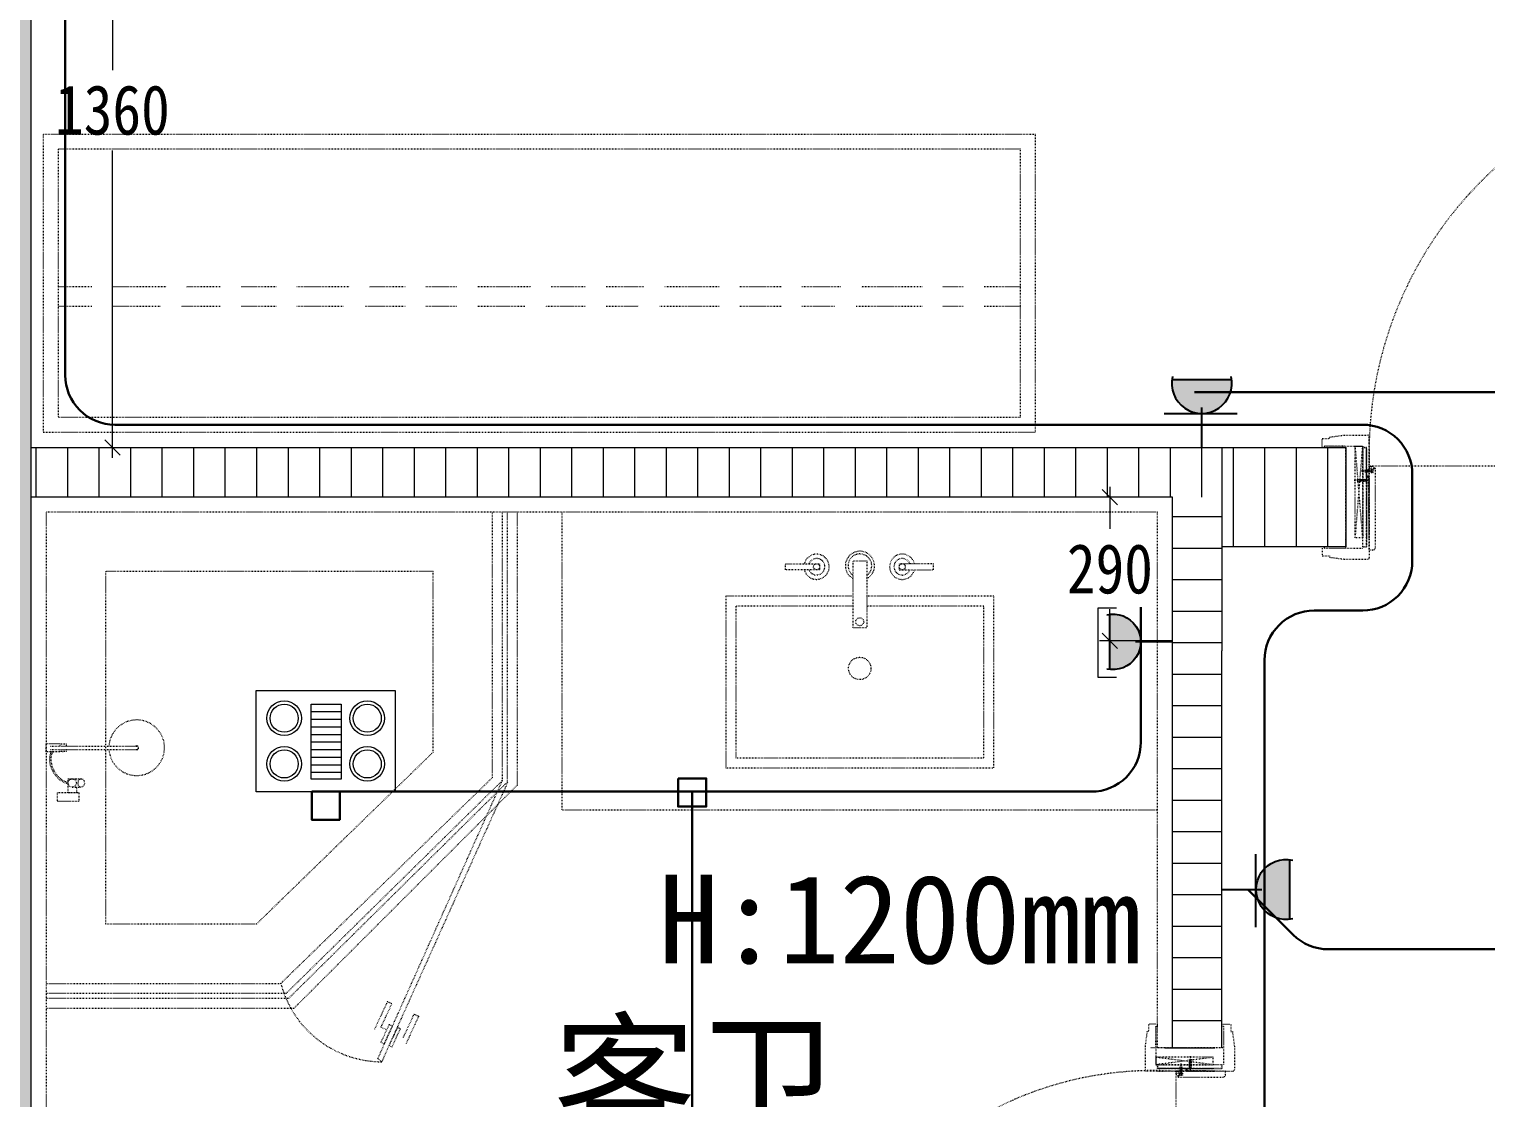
# Model space of a CAD drawing. Header units: millimetres. Extents: x -41640 to 3079702, y -5257903 to 68462.
# Drawn here: x 15878 to 18815, y 12628 to 14782 of the extents above; entities that cross this region are included whole.
import ezdxf

# ---------------------------------------------------------------- set-up
doc = ezdxf.new("R2010")
doc.units = ezdxf.units.MM
doc.header["$LTSCALE"] = 10
doc.linetypes.add('ACAD_ISO03W100', pattern=[30, 12, -18])
doc.linetypes.add('CONTINOUS', pattern=[0])
doc.layers.get('0').update_dxf_attribs({"color": 255})
doc.layers.get('Defpoints').update_dxf_attribs({"color": 255})
for name, color, linetype, lineweight in [('1强弱电插座尺寸', 5, 'Continuous', 0), ('1强电插座布线图', 1, 'Continuous', 30), ('1强电插座布置图', 1, 'Continuous', 30), ('浅线', 251, 'CONTINOUS', 0), ('灯具', 52, 'Continuous', 0)]:
    doc.layers.add(name, color=color, linetype=linetype, lineweight=lineweight)
doc.layers.add('2323', color=4, linetype='Continuous')
doc.layers.add('LAYER2', color=8, linetype='Continuous')
doc.styles.get("Standard").update_dxf_attribs({"font": ''})
doc.styles.add('夏建东', font='', dxfattribs={"width": 0.85})
doc.styles.add('邓林', font='simhei.ttf')
doc.styles.get('Standard').set_extended_font_data('SimSun')
doc.styles.get('夏建东').set_extended_font_data('SimSun')
doc.dimstyles.new('g', dxfattribs={"dimtxt": 100, "dimasz": 31, "dimexe": 21, "dimexo": 30, "dimgap": 31, "dimtad": 1, "dimtih": 1, "dimtoh": 1, "dimdec": 0, "dimrnd": 10, "dimdsep": 46, "dimtxsty": '夏建东', "dimblk": 'OBLIQUE', "dimcen": 2.5, "dimdle": 21, "dimclrd": 5, "dimclre": 5, "dimclrt": 5, "dimadec": 0, "dimazin": 0, "dimtfac": 1, "dimtdec": 0, "dimtmove": 2, "dimatfit": 3, "dimldrblk": 'DOT', "dimfxl": 300, "dimlwd": -1, "dimlwe": -1, "dimarcsym": 1})
pattern_1 = [(90, (-3246102.35, 3421590.874), (-63.5, 1e-14), [])]

# ---------------------------------------------------------------- blocks, each defined once
blk = doc.blocks.new('_Oblique')
at = {"color": 0, "linetype": 'ByBlock', "lineweight": -2}
blk.add_line((-0.5, -0.5), (0.5, 0.5), dxfattribs=at)
blk = doc.blocks.new('*D416')
at = {"layer": '1强弱电插座尺寸', "color": 5}
for p, q in [((18056.7, 13860), (18056.7, 13775)), ((18182.6, 13839), (18035.7, 13839)), ((18056.7, 13528.1), (18056.7, 13613)), ((18182.6, 13549.1), (18035.7, 13549.1))]:
    blk.add_line(p, q, dxfattribs=at)
at = {"layer": 'Defpoints', "color": 0, "lineweight": 30}
for p in [(18056.7, 13839), (18212.6, 13839), (18212.6, 13549.1)]:
    blk.add_point(p, dxfattribs=at)
at = {"layer": '1强弱电插座尺寸', "color": 5, "xscale": 31, "yscale": 31, "zscale": 31}
for p, rotation in [((18056.7, 13839), 90), ((18056.7, 13549.1), 270)]:
    blk.add_blockref('_Oblique', p, dxfattribs=dict(at, rotation=rotation))
at = {"layer": '1强弱电插座尺寸', "color": 5, "insert": (18056.7, 13694), "char_height": 100, "attachment_point": 5, "style": '夏建东'}
blk.add_mtext('290', dxfattribs=at)
blk = doc.blocks.new('_Dot')
at = {"color": 0, "linetype": 'ByBlock', "lineweight": -2}
blk.add_line((-0.5, 0), (-1, 0), dxfattribs=at)
at = {"color": 0, "linetype": 'ByBlock', "const_width": 0.5}
blk.add_lwpolyline([(-0.25, 0, 1), (0.25, 0, 1)], format="xyb", close=True, dxfattribs=at)
blk = doc.blocks.new('强电插座')
at = {"lineweight": 0}
h = blk.add_hatch(color=12, dxfattribs=at)
h.set_gradient(color1=(216, 3, 3), color2=(230, 5, 5), tint=1, name='CYLINDER')
h.paths.add_polyline_path([(88497.8, 75989.2, 1.129445), (88497.8, 75909.4)])
at = {"layer": '2323', "color": 1}
for p, q in [((88452.6, 75999.6), (88452.6, 75902)), ((88497.8, 75989.2), (88497.8, 75909.4)), ((88407.2, 75949.3), (88460.4, 75949.3))]:
    blk.add_line(p, q, dxfattribs=at)
blk.add_arc((88492.9, 75949.3), 40.2, 77.2553, 282.7447, dxfattribs=at)
at = {"layer": 'LAYER2', "color": 1, "ltscale": 20}
blk.add_line((88456.4, 75966.1), (88456.4, 75966.1), dxfattribs=at)
blk = doc.blocks.new('强电防水插座')
at = {"layer": '1强电插座布置图', "color": 1, "linetype": 'ByBlock', "lineweight": 9}
blk.add_lwpolyline([(-166178.2, 222988.6), (-166178.2, 223049.7), (-165944.2, 223049.7), (-165944.2, 222988.6)], dxfattribs=at)
at = {"layer": '1强电插座布置图', "color": 250, "linetype": 'ByBlock', "lineweight": 9, "extrusion": (0, 0, -1), "xscale": 2.325322137214242, "yscale": 2.325322137214242, "zscale": -2.325322137599869, "rotation": 90}
blk.add_blockref('强电插座', (342665.7, 17225.9), dxfattribs=at)
blk = doc.blocks.new('*D672')
at = {"layer": '1强弱电插座尺寸', "color": 5}
for p, q in [((15912.3, 15298.7), (16067.1, 15298.7)), ((16046.1, 15319.7), (16046.1, 14699.8)), ((16046.1, 13918), (16046.1, 14537.8)), ((15912.3, 13939), (16067.1, 13939))]:
    blk.add_line(p, q, dxfattribs=at)
at = {"layer": 'Defpoints', "color": 0, "linetype": 'Continuous', "lineweight": 30}
for p in [(15882.3, 15298.7), (15882.3, 13939), (16046.1, 13939)]:
    blk.add_point(p, dxfattribs=at)
at = {"layer": '1强弱电插座尺寸', "color": 5, "linetype": 'Continuous', "xscale": 31, "yscale": 31, "zscale": 31}
for p, rotation in [((16046.1, 15298.7), 90), ((16046.1, 13939), 270)]:
    blk.add_blockref('_Oblique', p, dxfattribs=dict(at, rotation=rotation))
at = {"layer": '1强弱电插座尺寸', "color": 5, "linetype": 'Continuous', "lineweight": 30, "insert": (16046.1, 14618.8), "char_height": 100, "attachment_point": 5, "style": '夏建东'}
blk.add_mtext('1360', dxfattribs=at)
blk = doc.blocks.new('浴霸')
at = {"layer": '灯具', "lineweight": 15}
for p, q in [((627907.1, 218501, -4355.3), (627907.1, 218697.1, -4355.3)), ((627907.1, 218697.1, -4355.3), (628176.7, 218697.1, -4355.3)), ((628176.7, 218697.1, -4355.3), (628176.7, 218501, -4355.3)), ((628013.8, 218670.9, -4355.3), (628072, 218670.9, -4355.3)), ((628013.8, 218525.2, -4355.3), (628013.8, 218670.9, -4355.3)), ((628013.8, 218656.2, -4355.3), (628072, 218656.2, -4355.3)), ((628072, 218670.9, -4355.3), (628072, 218525.2, -4355.3)), ((628013.8, 218641.5, -4355.3), (628072, 218641.5, -4355.3)), ((628013.8, 218626.8, -4355.3), (628072, 218626.8, -4355.3)), ((628013.8, 218612.1, -4355.3), (628072, 218612.1, -4355.3)), ((628013.8, 218597.3, -4355.3), (628072, 218597.3, -4355.3)), ((628013.8, 218582.6, -4355.3), (628072, 218582.6, -4355.3)), ((628013.8, 218567.9, -4355.3), (628072, 218567.9, -4355.3)), ((628013.8, 218553.2, -4355.3), (628072, 218553.2, -4355.3)), ((628013.8, 218538.5, -4355.3), (628072, 218538.5, -4355.3)), ((628072, 218525.2, -4355.3), (628013.8, 218525.2, -4355.3)), ((628176.7, 218501, -4355.3), (627907.1, 218501, -4355.3))]:
    blk.add_line(p, q, dxfattribs=at)
for centre, radius in [((627961.4, 218643.3, -4355.3), 33.6), ((628122.4, 218643.3, -4355.3), 33.6), ((627961.4, 218643.3, -4355.3), 27.2), ((628122.4, 218643.3, -4355.3), 27.2), ((627961.4, 218554.8, -4355.3), 33.6), ((628122.4, 218554.8, -4355.3), 33.6), ((627961.4, 218554.8, -4355.3), 27.2), ((628122.4, 218554.8, -4355.3), 27.2)]:
    blk.add_circle(centre, radius, dxfattribs=at)

msp = doc.modelspace()

# ---------------------------------------------------------------- hatches: boundary and pattern name
at = {"layer": '浅线'}
msp.add_hatch(color=256, dxfattribs=at).paths.add_polyline_path([(15882.3, 17529), (15682.3, 17529), (15682.3, 11479), (15882.3, 11479)])
h = msp.add_hatch(dxfattribs=at)
h.set_pattern_fill('ANSI31', color=256, scale=20, angle=45, style=0)
h.set_pattern_definition(pattern_1)
h.paths.add_polyline_path([(18282.6, 13939), (15882.3, 13939), (15882.3, 13839), (18282.6, 13839)])
h = msp.add_hatch(dxfattribs=at)
h.set_pattern_fill('ANSI31', color=256, scale=20, angle=45, style=0)
h.set_pattern_definition(pattern_1)
h.paths.add_polyline_path([(18532.4, 13939), (18282.6, 13939), (18282.6, 13739), (18532.4, 13739)])
h.paths.add_polyline_path([(19682.3, 13939), (19432.4, 13939), (19432.4, 13739), (19682.3, 13739)])
h = msp.add_hatch(dxfattribs=at)
h.set_pattern_fill('ANSI31', color=256, scale=20, angle=135, style=0)
h.set_pattern_definition([(180, (-3246102.35, 3421590.874), (-1e-14, -63.5), [])])
h.paths.add_polyline_path([(18282.6, 13529), (18282.6, 13839), (18182.6, 13839), (18182.6, 12729), (18282.6, 12729)])
h.paths.add_polyline_path([(18282.6, 11779), (18282.6, 11879), (18182.6, 11879), (18182.6, 11779), (18182.6, 11279), (18282.6, 11279)])

# ---------------------------------------------------------------- linework, layer by layer
at = {"layer": '1强电插座布线图', "linetype": 'Continuous', "lineweight": 30}
for points in [[(19613.7, 17326.5), (19613.7, 14150.6, -0.414214), (19513.7, 14050.6), (18227.1, 14050.6)], [(23761, 13697.6), (20264.2, 13697.6, 0.414214), (20164.2, 13597.6), (20164.2, 13027.7, -0.414214), (20064.2, 12927.7), (18496.9, 12927.7, -0.198912), (18426.2, 12957), (18335, 13048.2)]]:
    msp.add_lwpolyline(points, format="xyb", dxfattribs=at)
at = {"layer": '1强电插座布线图', "color": 2, "linetype": 'Continuous', "lineweight": 30}
for points in [[(16476.1, 13245.4), (18019.2, 13245.4, 0.414214), (18119.2, 13345.4), (18119.2, 13617.3)], [(21721.3, 4375.7), (21721.3, 8277, 0.414214), (21621.3, 8377), (17314.5, 8377, -0.414214), (17214.5, 8477), (17214.5, 13245.4), (17214.5, 13245.4), (17214.5, 13245.4)]]:
    msp.add_lwpolyline(points, format="xyb", dxfattribs=at)
at = {"layer": '1强电插座布线图', "linetype": 'Continuous', "lineweight": 30}
msp.add_lwpolyline([(16447.8, 13245.4), (16504.4, 13245.4), (16504.4, 13188.8), (16447.8, 13188.8)], close=True, dxfattribs=at)
at = {"layer": '1强电插座布线图', "color": 2, "linetype": 'Continuous', "lineweight": 30}
msp.add_lwpolyline([(17186.4, 13272), (17243, 13272), (17243, 13215.4), (17186.4, 13215.4)], close=True, dxfattribs=at)
at = {"layer": '浅线'}
for p, q in [((15882.3, 11479), (15882.3, 18329)), ((18532.4, 13939), (18532.4, 13739)), ((18167.6, 12729), (18267.6, 12729))]:
    msp.add_line(p, q, dxfattribs=at)
at = {"layer": '浅线', "linetype": 'ACAD_ISO03W100', "ltscale": 0.01}
for p, q in [((17876.5, 14262.9), (15936.5, 14262.9)), ((17876.5, 14222.9), (15936.5, 14222.9)), ((18484.4, 13957), (18499.4, 13957)), ((18484.4, 13939), (18484.4, 13957)), ((18499.4, 13960), (18529.4, 13964)), ((18499.4, 13957), (18499.4, 13960)), ((18529.4, 13964), (18576.4, 13964)), ((18579.4, 13886.4), (18579.4, 13961)), ((18489.4, 13939), (18484.4, 13939)), ((18489.4, 13942), (18489.4, 13939)), ((18489.4, 13942), (18566.9, 13942)), ((18529.4, 13942), (18489.4, 13942)), ((18532.4, 13737.5), (18532.4, 13940.5)), ((18566.4, 13757), (18551.4, 13942)), ((18551.4, 13757), (18566.4, 13942)), ((18551.4, 13942), (18566.4, 13942)), ((18551.4, 13757), (18551.4, 13942)), ((18566.4, 13937), (18566.4, 13942)), ((18566.4, 13942), (18566.4, 13757)), ((18566.4, 13939), (18573.4, 13939)), ((18573.9, 13939), (18566.4, 13939)), ((18566.4, 13739), (18566.4, 13939)), ((18566.9, 13939), (18566.9, 13942)), ((18566.9, 13939), (18573.9, 13939)), ((18573.9, 13881.4), (18573.9, 13939)), ((18573.9, 13879.4), (18573.9, 13939)), ((18573.9, 13936), (18573.9, 13879.4)), ((18573.9, 13936), (18573.9, 13879.4)), ((18579.4, 13939), (18579.4, 13893.4)), ((18564.2, 13891.7), (18582.4, 13891.7)), ((18570.3, 13889.9), (18577.4, 13889.9)), ((18570.9, 13893.5), (18577.4, 13893.5)), ((18577.4, 13893.5), (18582.4, 13891.7)), ((18577.4, 13889.9), (18582.4, 13891.7)), ((18585.2, 13899.5), (18579.4, 13901.4)), ((18579.4, 13896.4), (18579.4, 13901.4)), ((19387.4, 13901.4), (18579.4, 13901.4)), ((18579.4, 13896.4), (18579.4, 13901.1)), ((18579.4, 13896.4), (18584.2, 13896.4)), ((18583.4, 13896.4), (18579.4, 13896.4)), ((18583.4, 13896.4), (18579.4, 13896.4)), ((18579.4, 13879.4), (18579.4, 13896.4)), ((18579.4, 13879.4), (18579.4, 13896.4)), ((18583.4, 13896.4), (18579.4, 13896.4)), ((18579.4, 13879.4), (18579.4, 13896.4)), ((18579.4, 13893.4), (18579.4, 13886.4)), ((18583.4, 13896.4), (18583.4, 13888.4)), ((18583.4, 13896.4), (18583.4, 13888.4)), ((18583.4, 13888.4), (18583.4, 13896.4)), ((18584.2, 13892.9), (18583.5, 13893.3)), ((18585.3, 13889.4), (18583.5, 13890.7)), ((18584, 13893.7), (18583.8, 13893.7)), ((18584, 13891.1), (18583.8, 13891.1)), ((18584.2, 13893.7), (18584.2, 13896.4)), ((18584.2, 13891.1), (18584.2, 13892.9)), ((18585.2, 13901.2), (18585.2, 13899.5)), ((18585.6, 13889.4), (18585.3, 13889.4)), ((18585.4, 13901.4), (18585.4, 13901.4)), ((18585.6, 13889.4), (18587.3, 13890.7)), ((18585.7, 13901.2), (18585.7, 13899.3)), ((18591.1, 13897.5), (18585.7, 13899.3)), ((18586.7, 13893.7), (18586.7, 13896.4)), ((18586.7, 13896.4), (18591.4, 13896.4)), ((18586.7, 13892.9), (18587.3, 13893.3)), ((18586.7, 13891.1), (18586.7, 13892.9)), ((18586.8, 13893.7), (18587, 13893.7)), ((18586.8, 13891.1), (18587, 13891.1)), ((18587.4, 13888.4), (18587.4, 13896.4)), ((18587.4, 13888.4), (18587.4, 13896.4)), ((18587.4, 13888.4), (18587.4, 13896.4)), ((18587.4, 13896.4), (18591.4, 13896.4)), ((18591.4, 13896.4), (18591.4, 13897.1)), ((18591.4, 13896.4), (18591.4, 13737)), ((18549.2, 13873), (18576.4, 13873)), ((18555.3, 13871.2), (18571.4, 13871.2)), ((18555.9, 13874.8), (18571.4, 13874.8)), ((18571.4, 13874.8), (18576.4, 13873)), ((18571.4, 13871.2), (18576.4, 13873)), ((18573.9, 13888.4), (18573.9, 13886.4)), ((18573.9, 13881.4), (18578.1, 13881.4)), ((18573.9, 13879), (18573.9, 13881)), ((18579.4, 13881), (18573.9, 13881)), ((18573.9, 13881), (18573.9, 13754)), ((18573.9, 13742), (18573.9, 13881)), ((18573.9, 13881), (18579.4, 13881)), ((18573.9, 13881), (18579.4, 13881)), ((18573.9, 13742), (18573.9, 13881)), ((18579.4, 13881), (18573.9, 13881)), ((18573.9, 13879), (18573.9, 13881)), ((18573.9, 13879.4), (18579.4, 13879.4)), ((18573.9, 13879.4), (18579.4, 13879.4)), ((18579.4, 13879.4), (18573.9, 13879.4)), ((18573.9, 13879), (18578.1, 13879)), ((18573.9, 13879), (18573.9, 13739)), ((18573.9, 13879), (18578.1, 13879)), ((18573.9, 13879), (18573.9, 13739)), ((18579.4, 13886.4), (18578.1, 13881.4)), ((18579.4, 13754), (18578.1, 13879)), ((18579.4, 13754), (18578.1, 13879)), ((18579.4, 13754), (18579.4, 13881)), ((18579.4, 13732), (18579.4, 13881)), ((18579.4, 13881), (18579.4, 13881)), ((18579.4, 13754), (18579.4, 13881)), ((18579.4, 13880.5), (18579.4, 13754)), ((18583.4, 13888.4), (18587.4, 13888.4)), ((18583.4, 13888.4), (18587.4, 13888.4)), ((18583.4, 13888.4), (18587.4, 13888.4)), ((18566.4, 13757), (18551.4, 13757)), ((18579.4, 13754), (18579.4, 13717)), ((18579.4, 13732), (18579.4, 13754)), ((18489.4, 13739), (18484.4, 13739)), ((18484.4, 13739), (18484.4, 13721)), ((18484.4, 13721), (18499.4, 13721)), ((18489.4, 13736), (18489.4, 13739)), ((18489.4, 13736), (18566.9, 13736)), ((18499.4, 13721), (18499.4, 13718)), ((18499.4, 13718), (18529.4, 13714)), ((18529.4, 13714), (18576.4, 13714)), ((18573.9, 13739), (18566.4, 13739)), ((18573.9, 13739), (18566.4, 13739)), ((18566.9, 13739), (18573.9, 13739)), ((18566.9, 13739), (18566.9, 13736)), ((18586.4, 13732), (18579.4, 13732)), ((15921.5, 13337.3), (16094.7, 13337.3)), ((15940.1, 13342.4), (15940.1, 13337.3)), ((16094.7, 13337.3), (16095.3, 13337.3)), ((15921.5, 13330.6), (16094.7, 13330.6)), ((15940.1, 13330.6), (15940.1, 13325.5)), ((15945.6, 13326.1), (15947.7, 13326.1)), ((15956.8, 13243.4), (15956.8, 13271.4)), ((15956.8, 13271.4), (15973.6, 13271.4)), ((15956.8, 13243.4), (15973.6, 13243.4)), ((15973.6, 13242.9), (15956.8, 13242.9)), ((15965, 13271.4), (15983.2, 13271.4)), ((15965, 13254.6), (15983.2, 13254.6)), ((15973.6, 13254.6), (15973.6, 13243.4)), ((16600.1, 12821.9), (16574.6, 12766.6)), ((16587.6, 12770.7), (16609.2, 12817.7)), ((16609.2, 12817.7), (16600.1, 12821.9)), ((16632.6, 12750), (16654.3, 12797.1)), ((16663.4, 12792.8), (16637.9, 12737.6)), ((16654.3, 12797.1), (16663.4, 12792.8)), ((18134.6, 12777), (18134.6, 12762)), ((18152.6, 12777), (18134.6, 12777)), ((18152.6, 12772), (18152.6, 12777)), ((18282.6, 12772), (18282.6, 12777)), ((18282.6, 12777), (18300.6, 12777)), ((18300.6, 12777), (18300.6, 12762)), ((16587.6, 12770.7), (16599.2, 12765.3)), ((18131.6, 12762), (18127.6, 12732)), ((18134.6, 12762), (18131.6, 12762)), ((18149.6, 12772), (18152.6, 12772)), ((18149.6, 12772), (18149.6, 12694.5)), ((18149.6, 12732), (18149.6, 12772)), ((18285.6, 12772), (18282.6, 12772)), ((18285.6, 12772), (18285.6, 12694.5)), ((18300.6, 12762), (18303.6, 12762)), ((18303.6, 12762), (18307.6, 12732)), ((18127.6, 12732), (18127.6, 12685)), ((18284.1, 12729), (18151.1, 12729)), ((18307.6, 12732), (18307.6, 12685)), ((18264.6, 12695), (18149.6, 12710)), ((18264.6, 12710), (18149.6, 12695)), ((18149.6, 12710), (18149.6, 12695)), ((18264.6, 12710), (18149.6, 12710)), ((18154.6, 12695), (18149.6, 12695)), ((18149.6, 12695), (18264.6, 12695)), ((18152.6, 12694.5), (18149.6, 12694.5)), ((18152.6, 12695), (18152.6, 12688)), ((18152.6, 12687.5), (18152.6, 12695)), ((18282.6, 12695), (18152.6, 12695)), ((18152.6, 12694.5), (18152.6, 12687.5)), ((18210.1, 12687.5), (18152.6, 12687.5)), ((18212.1, 12687.5), (18152.6, 12687.5)), ((18155.6, 12687.5), (18212.1, 12687.5)), ((18155.6, 12687.5), (18212.1, 12687.5)), ((18198, 12690.5), (18198, 12684)), ((18199.8, 12697.2), (18199.8, 12679)), ((18201.6, 12691.1), (18201.6, 12684)), ((18203.1, 12687.5), (18205.1, 12687.5)), ((18210.1, 12687.5), (18210.1, 12683.3)), ((18212.6, 12687.5), (18210.6, 12687.5)), ((18210.6, 12682), (18210.6, 12687.5)), ((18210.6, 12687.5), (18267.6, 12687.5)), ((18279.6, 12687.5), (18210.6, 12687.5)), ((18210.6, 12687.5), (18210.6, 12682)), ((18210.6, 12687.5), (18210.6, 12682)), ((18279.6, 12687.5), (18210.6, 12687.5)), ((18210.6, 12682), (18210.6, 12687.5)), ((18212.6, 12687.5), (18210.6, 12687.5)), ((18212.1, 12687.5), (18212.1, 12682)), ((18212.1, 12687.5), (18212.1, 12682)), ((18212.1, 12682), (18212.1, 12687.5)), ((18212.6, 12687.5), (18212.6, 12683.3)), ((18212.6, 12687.5), (18282.6, 12687.5)), ((18212.6, 12687.5), (18212.6, 12683.3)), ((18212.6, 12687.5), (18282.6, 12687.5)), ((18216.7, 12705.5), (18216.7, 12690)), ((18216.7, 12690), (18218.5, 12685)), ((18218.5, 12712.2), (18218.5, 12685)), ((18220.3, 12690), (18218.5, 12685)), ((18220.3, 12706.1), (18220.3, 12690)), ((18264.6, 12695), (18264.6, 12710)), ((18282.6, 12687.5), (18282.6, 12695)), ((18282.6, 12687.5), (18282.6, 12695)), ((18282.6, 12694.5), (18282.6, 12687.5)), ((18282.6, 12694.5), (18285.6, 12694.5)), ((18205.1, 12682), (18130.6, 12682)), ((18152.6, 12682), (18198.1, 12682)), ((18192, 12676.2), (18190.1, 12682)), ((18195.1, 12682), (18190.1, 12682)), ((18190.1, 11924), (18190.1, 12682)), ((18190.1, 12676), (18190.1, 12676)), ((18190.3, 12676.2), (18192, 12676.2)), ((18190.3, 12675.7), (18192.2, 12675.7)), ((18195.1, 12682), (18190.4, 12682)), ((18194, 12670.3), (18192.2, 12675.7)), ((18195.1, 12670), (18194.5, 12670)), ((18195.1, 12682), (18195.1, 12677.2)), ((18195.1, 12678), (18195.1, 12682)), ((18195.1, 12678), (18195.1, 12682)), ((18212.1, 12682), (18195.1, 12682)), ((18212.1, 12682), (18195.1, 12682)), ((18195.1, 12678), (18195.1, 12682)), ((18212.1, 12682), (18195.1, 12682)), ((18195.1, 12678), (18203.1, 12678)), ((18195.1, 12678), (18203.1, 12678)), ((18203.1, 12678), (18195.1, 12678)), ((18197.8, 12677.2), (18195.1, 12677.2)), ((18197.8, 12674.7), (18195.1, 12674.7)), ((18195.1, 12674.7), (18195.1, 12670)), ((18203.1, 12674), (18195.1, 12674)), ((18203.1, 12674), (18195.1, 12674)), ((18203.1, 12674), (18195.1, 12674)), ((18195.1, 12674), (18195.1, 12670)), ((18195.1, 12670), (18284.6, 12670)), ((18197.9, 12677.4), (18197.8, 12677.6)), ((18197.9, 12674.6), (18197.8, 12674.4)), ((18198, 12684), (18199.8, 12679)), ((18198.1, 12682), (18205.1, 12682)), ((18198.6, 12677.2), (18198.2, 12677.9)), ((18198.6, 12674.7), (18198.2, 12674.1)), ((18200.4, 12677.2), (18198.6, 12677.2)), ((18200.4, 12674.7), (18198.6, 12674.7)), ((18201.6, 12684), (18199.8, 12679)), ((18200.5, 12677.4), (18200.4, 12677.6)), ((18200.5, 12674.6), (18200.4, 12674.4)), ((18202.1, 12676.1), (18200.8, 12677.9)), ((18202.1, 12675.8), (18200.8, 12674.1)), ((18202.1, 12675.8), (18202.1, 12676.1)), ((18203.1, 12678), (18203.1, 12674)), ((18203.1, 12678), (18203.1, 12674)), ((18203.1, 12678), (18203.1, 12674)), ((18205.1, 12682), (18210.1, 12683.3)), ((18267.6, 12682), (18210.6, 12682)), ((18289.6, 12682), (18210.6, 12682)), ((18210.6, 12682), (18210.6, 12682)), ((18267.6, 12682), (18210.6, 12682)), ((18211.1, 12682), (18267.6, 12682)), ((18267.6, 12682), (18212.6, 12683.3)), ((18267.6, 12682), (18212.6, 12683.3)), ((18267.6, 12682), (18304.6, 12682)), ((18289.6, 12682), (18267.6, 12682)), ((18289.6, 12675), (18289.6, 12682))]:
    msp.add_line(p, q, dxfattribs=at)
at = {"layer": '浅线', "ltscale": 0.5}
for p, q in [((18282.6, 13939), (18532.4, 13939)), ((18182.6, 13839), (15882.3, 13839)), ((18182.6, 12729), (18182.6, 13839)), ((18532.4, 13739), (18282.6, 13739)), ((18282.6, 12729), (18282.6, 13529))]:
    msp.add_line(p, q, dxfattribs=at)
at = {"layer": '浅线', "linetype": 'ACAD_ISO03W100', "ltscale": 0.01}
for points in [[(15906.5, 14570), (15906.5, 13970), (17906.5, 13970), (17906.5, 14570)], [(15936.5, 14540), (15936.5, 14000), (17876.5, 14000), (17876.5, 14540)], [(16032.3, 12979), (16336.8, 12979), (16692.3, 13324.7), (16692.3, 13689), (16032.3, 13689)], [(17402.7, 13704.8), (17471.6, 13704.8), (17471.6, 13692.4), (17402.7, 13692.4)], [(17539, 13575.8), (17539, 13710.7), (17567, 13710.7), (17567, 13575.8)], [(17700.9, 13704.8), (17631.9, 13704.8), (17631.9, 13692.4), (17700.9, 13692.4)], [(15934.4, 13226.1), (15979.2, 13226.1), (15979.2, 13242.9), (15934.4, 13242.9)], [(15957.2, 13242.9), (15957.2, 13243.4), (15973.2, 13243.4), (15973.2, 13242.9)], [(16610.3, 12773.5), (16593.5, 12737.2), (16587.5, 12740), (16604.2, 12776.3)], [(16620.5, 12770), (16603.7, 12733.7), (16609.7, 12730.9), (16626.5, 12767.3)]]:
    msp.add_lwpolyline(points, close=True, dxfattribs=at)
at = {"layer": '浅线', "ltscale": 0.5}
msp.add_lwpolyline([(15882.3, 13939), (18282.6, 13939), (18282.6, 13529)], dxfattribs=at)
at = {"layer": '浅线', "linetype": 'ACAD_ISO03W100', "ltscale": 0.01}
for points in [[(18152.6, 12729), (18152.6, 13809), (15912.3, 13809), (15912.3, 11809), (18152.6, 11809), (18152.6, 11879)], [(15912.3, 12809), (16412.3, 12809), (16862.3, 13258.8), (16862.3, 13809)], [(15912.3, 12829), (16401.6, 12829), (16842.3, 13264.9), (16842.3, 13809)], [(15912.3, 12839), (16396.5, 12839), (16832.3, 13268.1), (16832.3, 13809)], [(16812.3, 13274), (16812.3, 13809)], [(16952.4, 13209), (16952.4, 13809)], [(17539, 13639.3), (17282.5, 13639.3), (17282.5, 13293.7), (17822.5, 13293.7), (17822.5, 13639.3), (17567, 13639.3)], [(17539, 13619.3), (17302.5, 13619.3), (17302.5, 13313.7), (17802.5, 13313.7), (17802.5, 13619.3), (17567, 13619.3)], [(15940.1, 13325.5), (15912.3, 13325.5), (15912.3, 13342.4), (15940.1, 13342.4)], [(15940.1, 13341.8), (15953.2, 13341.8), (15953.2, 13337.3)], [(15953.2, 13330.6), (15953.2, 13326.1), (15940.1, 13326.1)], [(15912.3, 12859), (16385.6, 12859), (16812.3, 13274)], [(16843, 13264.7), (16588.9, 12701.1), (16581.3, 12707.5), (16832.3, 13268.1)], [(16952.4, 13209), (18152.6, 13209)], [(18167.6, 12729), (18137.6, 12729)]]:
    msp.add_lwpolyline(points, dxfattribs=at)
for centre, radius in [((17465.5, 13698.6, 0), 6.17), ((17638.1, 13698.6, 0), 6.17), ((17552.5, 13587.8), 7.98), ((17552.5, 13493.7), 22.5), ((15965, 13263), 8.4)]:
    msp.add_circle(centre, radius, dxfattribs=at)
for centre, radius, start, end in [((19354.6, 13928.3), 775.5, 90.0854, 181.7641), ((18576.4, 13961), 3, 0, 90), ((18570.7, 13893.5), 0.322, 3.3619, 42.8402), ((18572.5, 13889.9), 0.363, 178.9346, 212.2079), ((18552.3, 13895.3), 20.7, 344.3616, 355.6384), ((18572.7, 13893.5), 0.322, 3.3619, 42.8402), ((18574.5, 13889.9), 0.363, 178.9346, 212.2079), ((18574.5, 13889.9), 0.363, 178.9346, 212.2079), ((18554.3, 13895.3), 20.7, 344.3616, 355.6384), ((18554.3, 13895.3), 20.7, 344.3616, 355.6384), ((18574.7, 13893.5), 0.322, 3.3619, 42.8402), ((18574.7, 13893.5), 0.322, 3.3619, 42.8402), ((18576.5, 13889.9), 0.363, 178.9346, 212.2079), ((18576.5, 13889.9), 0.363, 178.9346, 212.2079), ((18556.3, 13895.3), 20.7, 344.3616, 355.6384), ((18556.3, 13895.3), 20.7, 344.3616, 355.6384), ((18576.7, 13893.5), 0.322, 3.3619, 42.8402), ((18576.7, 13893.5), 0.322, 3.3619, 42.8402), ((18558.3, 13894.8), 20.7, 351.4908, 355.6384), ((18578.7, 13893), 0.322, 3.3619, 42.8402), ((18583.7, 13893.5), 0.25, 53.9587, 233.9356), ((18583.7, 13890.9), 0.25, 53.9587, 233.9356), ((18584.1, 13893.7), 0.1, 231.3507, 0), ((18584.1, 13891.1), 0.1, 231.3507, 0), ((18585.4, 13901.2), 0.25, 90, 180), ((18585.4, 13901.2), 0.25, 0, 90), ((18586.8, 13893.7), 0.1, 180, 308.6493), ((18586.8, 13891.1), 0.1, 180, 308.6493), ((18587.2, 13893.5), 0.25, 306.0644, 126.0413), ((18587.2, 13890.9), 0.25, 306.0644, 126.0413), ((18590.9, 13897.1), 0.5, 0, 71.5651), ((18555.7, 13874.8), 0.322, 3.3619, 42.8402), ((18556.5, 13871.2), 0.363, 178.9346, 212.2079), ((18556.5, 13871.1), 0.363, 178.9346, 212.2079), ((18536.3, 13876.5), 20.7, 344.3616, 355.6384), ((18536.3, 13876.5), 20.7, 344.3616, 355.6384), ((18556.7, 13874.7), 0.322, 3.3619, 42.8402), ((18556.7, 13874.7), 0.322, 3.3619, 42.8402), ((18558.5, 13871.2), 0.363, 178.9346, 212.2079), ((18558.5, 13871.1), 0.363, 178.9346, 212.2079), ((18538.3, 13876.5), 20.7, 344.3616, 355.6384), ((18538.3, 13876.5), 20.7, 344.3616, 355.6384), ((18558.7, 13874.7), 0.322, 3.3619, 42.8402), ((18558.7, 13874.7), 0.322, 3.3619, 42.8402), ((18560.5, 13871.2), 0.363, 178.9346, 212.2079), ((18540.3, 13876.5), 20.7, 344.3616, 355.6384), ((18560.7, 13874.7), 0.322, 3.3619, 42.8402), ((18562.5, 13871.2), 0.363, 178.9346, 212.2079), ((18562.5, 13871.2), 0.363, 178.9346, 212.2079), ((18542.3, 13876.5), 20.7, 344.3616, 355.6384), ((18542.3, 13876.5), 20.7, 344.3616, 355.6384), ((18562.7, 13874.7), 0.322, 3.3619, 42.8402), ((18562.7, 13874.8), 0.322, 3.3619, 42.8402), ((18564.5, 13871.2), 0.363, 178.9346, 212.2079), ((18544.3, 13876.5), 20.7, 344.3616, 355.6384), ((18564.7, 13874.8), 0.322, 3.3619, 42.8402), ((18566.5, 13871.2), 0.363, 178.9346, 212.2079), ((18546.3, 13876.5), 20.7, 344.3616, 355.6384), ((18566.7, 13874.8), 0.322, 3.3619, 42.8402), ((18568.5, 13871.2), 0.363, 178.9346, 212.2079), ((18548.3, 13876.5), 20.7, 344.3616, 355.6384), ((18568.7, 13874.8), 0.322, 3.3619, 42.8402), ((18570.5, 13871.2), 0.363, 178.9346, 212.2079), ((18550.3, 13876.5), 20.7, 344.3616, 355.6384), ((18570.7, 13874.8), 0.322, 3.3619, 42.8402), ((18552.3, 13876), 20.7, 351.4908, 355.6384), ((18572.7, 13874.2), 0.322, 3.3619, 42.8402), ((17465.5, 13698.6), 25.4, 194.0486, 165.9514), ((17465.5, 13698.6), 16.6, 201.7986, 158.2014), ((17552.8, 13700.6), 29.3, 298.9635, 242.0196), ((17552.8, 13700.6), 23.8, 306.5929, 234.721), ((17638.1, 13698.6), 25.4, 14.0486, 345.9514), ((17638.1, 13698.6), 16.6, 21.7986, 338.2014), ((18576.4, 13717), 3, 270, 0), ((18586.4, 13737), 5, 270, 0), ((16095.1, 13333.9), 56, 183.4107, 176.5311), ((16095.1, 13333.9), 3.92, 238.2015, 120.1881), ((16095.1, 13333.9), 3.36, 262.5498, 86.7133), ((16590.2, 12912.6), 211.6, 194.6946, 269.6543), ((18130.6, 12685), 3, 180, 270), ((18198, 12690.7), 0.322, 227.1598, 266.6381), ((18196.2, 12709.1), 20.7, 274.3616, 285.6384), ((18198, 12688.7), 0.322, 227.1598, 266.6381), ((18196.2, 12707.1), 20.7, 274.3616, 285.6384), ((18196.2, 12707.1), 20.7, 274.3616, 285.6384), ((18198, 12686.7), 0.322, 227.1598, 266.6381), ((18198, 12686.7), 0.322, 227.1598, 266.6381), ((18196.2, 12705.1), 20.7, 274.3616, 285.6384), ((18196.2, 12705.1), 20.7, 274.3616, 285.6384), ((18201.6, 12688.9), 0.363, 57.7921, 91.0654), ((18201.6, 12686.9), 0.363, 57.7921, 91.0654), ((18201.6, 12686.9), 0.363, 57.7921, 91.0654), ((18201.6, 12684.9), 0.363, 57.7921, 91.0654), ((18201.6, 12684.9), 0.363, 57.7921, 91.0654), ((18216.8, 12705.7), 0.322, 227.1598, 266.6381), ((18215, 12719.1), 20.7, 274.3616, 285.6384), ((18216.8, 12698.7), 0.322, 227.1598, 266.6381), ((18215, 12717.1), 20.7, 274.3616, 285.6384), ((18216.8, 12696.7), 0.322, 227.1598, 266.6381), ((18215, 12715.1), 20.7, 274.3616, 285.6384), ((18216.8, 12694.7), 0.322, 227.1598, 266.6381), ((18215, 12713.1), 20.7, 274.3616, 285.6384), ((18216.8, 12692.7), 0.322, 227.1598, 266.6381), ((18215, 12711.1), 20.7, 274.3616, 285.6384), ((18216.8, 12690.7), 0.322, 227.1598, 266.6381), ((18215, 12725.1), 20.7, 274.3616, 285.6384), ((18215, 12725.1), 20.7, 274.3616, 285.6384), ((18216.8, 12704.7), 0.322, 227.1598, 266.6381), ((18216.8, 12704.7), 0.322, 227.1598, 266.6381), ((18215, 12723.1), 20.7, 274.3616, 285.6384), ((18215, 12723.1), 20.7, 274.3616, 285.6384), ((18216.8, 12702.7), 0.322, 227.1598, 266.6381), ((18216.8, 12702.7), 0.322, 227.1598, 266.6381), ((18215, 12721.1), 20.7, 274.3616, 285.6384), ((18216.8, 12700.7), 0.322, 227.1598, 266.6381), ((18215, 12719.1), 20.7, 274.3616, 285.6384), ((18216.8, 12698.7), 0.322, 227.1598, 266.6381), ((18215.5, 12709.1), 20.7, 274.3616, 278.5092), ((18217.3, 12688.7), 0.322, 227.1598, 266.6381), ((18220.3, 12698.9), 0.363, 57.7921, 91.0654), ((18220.3, 12696.9), 0.363, 57.7921, 91.0654), ((18220.3, 12694.9), 0.363, 57.7921, 91.0654), ((18220.3, 12692.9), 0.363, 57.7921, 91.0654), ((18220.3, 12690.9), 0.363, 57.7921, 91.0654), ((18220.4, 12704.9), 0.363, 57.7921, 91.0654), ((18220.4, 12704.9), 0.363, 57.7921, 91.0654), ((18220.4, 12702.9), 0.363, 57.7921, 91.0654), ((18220.4, 12702.9), 0.363, 57.7921, 91.0654), ((18220.4, 12700.9), 0.363, 57.7921, 91.0654), ((18220.4, 12698.9), 0.363, 57.7921, 91.0654), ((18304.6, 12685), 3, 270, 0), ((18145.2, 11975.4), 707.8, 86.6103, 181.4148), ((18190.3, 12676), 0.25, 90, 180), ((18190.3, 12676), 0.25, 180, 270), ((18194.5, 12670.5), 0.5, 198.4349, 270), ((18198, 12677.7), 0.25, 36.0644, 216.0413), ((18198, 12674.2), 0.25, 143.9587, 323.9356), ((18198, 12684.7), 0.322, 227.1598, 266.6381), ((18198, 12684.7), 0.322, 227.1598, 266.6381), ((18197.8, 12677.3), 0.1, 270, 38.6493), ((18197.8, 12674.6), 0.1, 321.3507, 90), ((18196.7, 12703.1), 20.7, 274.3616, 278.5092), ((18198.5, 12682.7), 0.322, 227.1598, 266.6381), ((18200.6, 12677.7), 0.25, 36.0644, 216.0413), ((18200.6, 12674.2), 0.25, 143.9587, 323.9356), ((18200.4, 12677.3), 0.1, 270, 38.6493), ((18200.4, 12674.6), 0.1, 321.3507, 90), ((18284.6, 12675), 5, 270, 0)]:
    msp.add_arc(centre, radius, start, end, dxfattribs=at)
msp.add_ellipse((15983.2, 13263), major_axis=(0, -8.4), ratio=0.777313, start_param=3.141593, end_param=9.424778, dxfattribs=at)
msp.add_open_spline([(15926.9, 13325.5), (15911.6, 13308.8), (15934.4, 13266.5), (15956.8, 13264.5)], degree=3, dxfattribs=at)
msp.add_open_spline([(15923.3, 13325.5), (15922.7, 13324.7), (15922.2, 13323.9), (15920.9, 13321.4), (15920.3, 13319.7), (15919.5, 13316.2), (15919.2, 13314.4), (15919.1, 13310.7), (15919.1, 13308.8), (15919.8, 13303), (15920.7, 13299.1), (15923.5, 13291.5), (15925.3, 13287.7), (15929.6, 13280.6), (15932.1, 13277.2), (15937.1, 13271.8), (15939.5, 13269.5), (15944.2, 13266.1), (15946.4, 13264.8), (15950.5, 13263), (15952.5, 13262.4), (15955.1, 13261.9), (15955.8, 13261.8), (15956.5, 13261.7)], degree=3, knots=[3.756406, 3.756406, 3.756406, 3.756406, 8.40819, 8.40819, 16.816381, 16.816381, 25.224571, 25.224571, 33.632762, 33.632762, 50.285733, 50.285733, 66.938703, 66.938703, 83.591674, 83.591674, 97.340067, 97.340067, 108.670994, 108.670994, 118.052631, 118.052631, 121.35316, 121.35316, 121.35316, 121.35316], dxfattribs=at)
for p in [(18532.4, 13753.8), (18267.7, 12729)]:
    msp.add_point(p, dxfattribs=at)

# ---------------------------------------------------------------- block references
at = {"layer": '1强电插座布置图', "color": 7}
for name, p, xscale, yscale, zscale, rotation in [('强电插座', (133036.2, -119684.9), 1.511459389235824, 1.511459389468655, 1.511459389440006, 90), ('强电防水插座', (151863.1, 113182.7), 0.6000000000931323, 0.6000000000931323, 0.6, 90), ('强电插座', (-115341.3, 127842.5), -1.511459389235824, 1.511459389468655, 1.511459389440006, 180)]:
    msp.add_blockref(name, p, dxfattribs=dict(at, xscale=xscale, yscale=yscale, zscale=zscale, rotation=rotation))
at = {"layer": '1强电插座布置图', "color": 7, "xscale": 1.040000000037253, "yscale": 1.040000000037253, "zscale": 1.040000000013976}
msp.add_blockref('浴霸', (-636687.5, -213995.7, 4529.5), dxfattribs=at)

# ---------------------------------------------------------------- texts
at = {"layer": '1强弱电插座尺寸', "color": 45, "insert": (17147.2, 12896.4), "char_height": 178.605, "width": 2502.515, "attachment_point": 7}
msp.add_mtext('{\\C256;H:1200mm}', dxfattribs=at)
at = {"layer": '浅线', "linetype": 'ByBlock', "insert": (16934.6, 12770.8, 0), "char_height": 211.2, "width": 1868.847, "attachment_point": 1, "style": '邓林'}
msp.add_mtext('客卫', dxfattribs=at)

# ---------------------------------------------------------------- dimensions: what is measured, and where the dimension line sits
at = {"layer": '1强弱电插座尺寸', "color": 250}
dim = msp.add_linear_dim(base=(18056.7, 13839), p1=(18212.6, 13549.1), p2=(18212.6, 13839), angle=90, dimstyle='g', dxfattribs=at)
dim.commit()
dim.dimension.update_dxf_attribs({"geometry": '*D416', "text_midpoint": (18056.7, 13694)})

# ---------------------------------------------------------------- next in the draw order: wipeouts: each hides what was drawn before it
at = {"linetype": 'ACAD_ISO03W100', "ltscale": 0.01}
for points in [[(16212.6, 14479.9), (16097.7, 14053.5), (16136.6, 14044.5), (16251.6, 14470.9)], [(16377.5, 14479.2), (16377.5, 14039.4), (16417.5, 14039.4), (16417.5, 14479.3)], [(16583.9, 14488.8), (16469, 14062.4), (16508, 14053.4), (16622.9, 14479.8)], [(16947.4, 14479.9), (16832.5, 14053.5), (16871.4, 14044.5), (16986.4, 14470.9)], [(17176.4, 14479.9), (17061.4, 14053.5), (17100.4, 14044.5), (17215.3, 14470.9)], [(17269.3, 14480.2), (17269.3, 14040.4), (17309.3, 14040.4), (17309.3, 14480.3)], [(17572.4, 14479.9), (17457.5, 14053.5), (17496.4, 14044.5), (17611.4, 14470.9)], [(17679.3, 14480.2), (17679.3, 14040.4), (17719.3, 14040.4), (17719.3, 14480.3)], [(17762, 14480.2), (17762, 14040.4), (17802, 14040.4), (17802, 14480.3)], [(16006.1, 14471.3), (16006.1, 14031.5), (16046.1, 14031.5), (16046.1, 14471.4)], [(16740.9, 14471.3), (16740.9, 14031.5), (16780.9, 14031.5), (16780.9, 14471.4)], [(17395.7, 14471.3), (17395.7, 14031.5), (17435.7, 14031.5), (17435.7, 14471.4)]]:
    msp.add_wipeout(points, dxfattribs=at).translate(0, 0, 0).dxf.layer = '浅线'

# ---------------------------------------------------------------- next in the draw order: dimensions: what is measured, and where the dimension line sits
at = {"layer": '1强弱电插座尺寸', "linetype": 'Continuous', "lineweight": 30}
dim = msp.add_linear_dim(base=(16046.1, 13939), p1=(15882.3, 15298.7), p2=(15882.3, 13939), angle=90, dimstyle='g', override={"dimfxlon": 1}, dxfattribs=at)
dim.commit()
dim.dimension.update_dxf_attribs({"geometry": '*D672', "text_midpoint": (16046.1, 14618.8)})

# ---------------------------------------------------------------- next in the draw order: wipeouts: each hides what was drawn before it
at = {"linetype": 'ACAD_ISO03W100', "ltscale": 0.01}
for points in [[(16636.2, 14480.2), (16636.2, 14040.4), (16676.2, 14040.4), (16676.2, 14480.3)], [(16264.8, 14471.3), (16264.8, 14031.5), (16304.8, 14031.5), (16304.8, 14471.4)], [(16999.6, 14471.3), (16999.6, 14031.5), (17039.6, 14031.5), (17039.6, 14471.4)]]:
    msp.add_wipeout(points, dxfattribs=at).translate(0, 0, 0).dxf.layer = '浅线'

# ---------------------------------------------------------------- next in the draw order: linework, layer by layer
at = {"layer": '1强电插座布线图', "linetype": 'Continuous', "lineweight": 30}
msp.add_lwpolyline([(17495.7, 10728.6), (18268.3, 10728.6, 0.414214), (18368.3, 10828.6), (18368.3, 13510.4, -0.414214), (18468.3, 13610.4), (18566.3, 13610.4, 0.414214), (18666.3, 13710.4), (18666.3, 13884.9, 0.414214), (18566.3, 13984.9), (16050.9, 13984.9, -0.414214), (15950.9, 14084.9), (15950.9, 17670.7)], format="xyb", dxfattribs=at)

doc.saveas('drawing.dxf')
